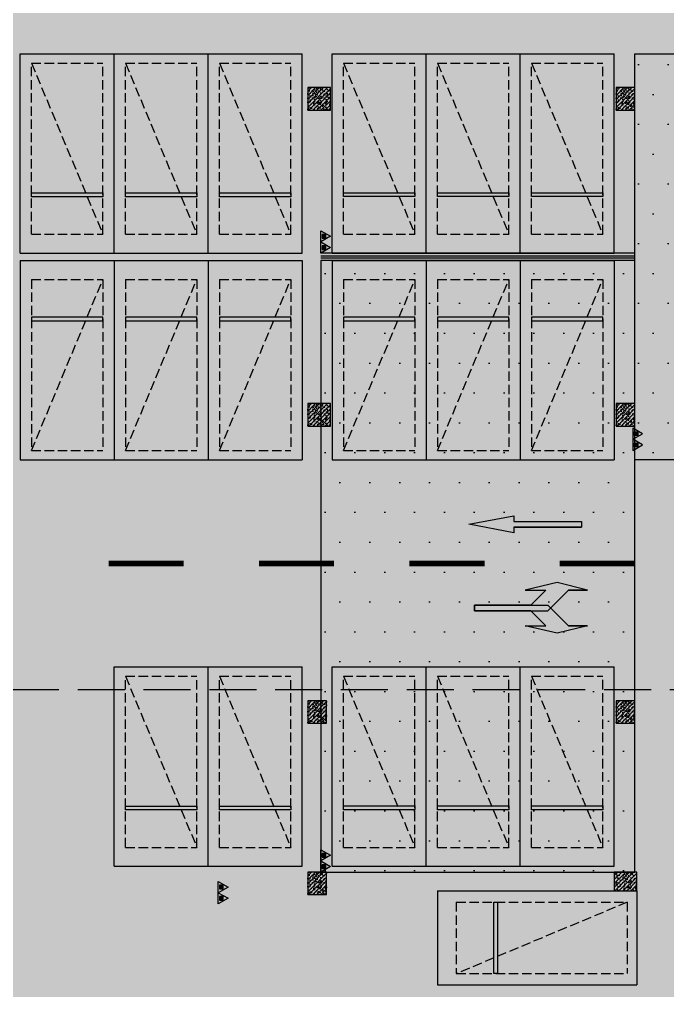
# Model space of a CAD drawing. Extents: x -1338203 to 1886333, y -530034 to 1031844.
# Drawn here: x 701085 to 718328, y 93146 to 118966 of the extents above; entities that cross this region are included whole.
import ezdxf

# ---------------------------------------------------------------- set-up
doc = ezdxf.new("R2010")
doc.units = 0
doc.header["$LTSCALE"] = 1000
doc.header["$MEASUREMENT"] = 0
doc.linetypes.add('$2$DASH', pattern=[0.35, 0.25, -0.1])
doc.linetypes.add('A-001-平面B2$0$__DASH', pattern=[0.35, 0.25, -0.1])
for name, color, linetype in [('$0$DIM_SYMB', 3, 'Continuous'), ('A-001-平面参照B1$0$0A-ELEV-PATT', 8, 'Continuous'), ('A-001-平面参照B1$0$A-001-平面参照B1$0$0A-E-STRS-RAIL', 163, 'Continuous'), ('A-001-平面参照B1$0$AUDIT_D_220531184525-2', 40, 'Continuous'), ('A-001-平面参照B1$0$AUDIT_D_230220110243-2', 52, 'Continuous'), ('p-a-regular', 5, 'Continuous'), ('S001地下一墙柱$0$S001地下一墙柱$0$0S-CC-LINE', 52, 'Continuous'), ('S001地下一墙柱$0$S001地下一墙柱$0$0S-CW-HATCH', 251, 'Continuous'), ('S001地下一墙柱$0$S001地下一墙柱$0$0S-CW-HATCH-UP', 251, 'Continuous'), ('中心线', 42, 'Continuous'), ('地面指向箭头', 7, 'Continuous'), ('负一层消火栓$0$0P-EQUIP-FH', 7, 'Continuous')]:
    doc.layers.add(name, color=color, linetype=linetype)
doc.layers.add('AAD-A-PROOF', color=30, linetype='Continuous', plot=False)
doc.layers.add('p-a-regular-narrow', color=7, linetype='Continuous', true_color=0x9600ff)
doc.layers.add('p-h-walkable', color=7, linetype='Continuous', lineweight=70, true_color=0xf0f0f0)
pattern_1 = [(0, (-766365.4, -306889.1), (396.875, 793.75), [0, -793.75])]

# ---------------------------------------------------------------- blocks, each defined once
blk = doc.blocks.new('A-001-平面参照B1')
at = {"layer": 'A-001-平面参照B1$0$0A-ELEV-PATT'}
h = blk.add_hatch(dxfattribs=at)
h.set_pattern_fill('DOTS', color=256, scale=500)
h.set_pattern_definition(pattern_1)
h.paths.add_polyline_path([(-48909, -188836), (-38109, -188836), (-38109, -199636), (-48909, -199636)])
h = blk.add_hatch(dxfattribs=at)
h.set_pattern_fill('DOTS', color=256, scale=500)
h.set_pattern_definition(pattern_1)
h.paths.add_polyline_path([(-57259, -194336), (-57259, -210593), (-55489, -210593), (-53499, -210593), (-48908, -210593), (-48908, -194336)])
at = {"layer": 'A-001-平面参照B1$0$A-001-平面参照B1$0$0A-E-STRS-RAIL'}
for points in [[(-57259, -194211), (-48909, -194211)], [(-57259, -194261), (-48909, -194261)]]:
    blk.add_lwpolyline(points, dxfattribs=at)
at = {"layer": 'A-001-平面参照B1$0$AUDIT_D_220531184525-2'}
blk.add_lwpolyline([(-48909, -188836), (-38109, -188836), (-38109, -199636), (-48909, -199636)], close=True, dxfattribs=at)
at = {"layer": 'A-001-平面参照B1$0$AUDIT_D_220531184525-2', "ltscale": 0.002}
blk.add_lwpolyline([(-57259, -194336), (-57259, -210593), (-55489, -210593), (-55489, -210593), (-53499, -210593), (-53499, -210593), (-48908, -210593), (-48908, -194336)], close=True, dxfattribs=at)
at = {"layer": 'A-001-平面参照B1$0$AUDIT_D_230220110243-2'}
for points in [[(-48909, -194136), (-57259, -194136)], [(-48909, -194336), (-57259, -194336)]]:
    blk.add_lwpolyline(points, dxfattribs=at)
blk = doc.blocks.new('负一层消火栓$0$$TwtSys$00000546')
h = blk.add_hatch()
h.set_pattern_fill('ANSI31', color=256, scale=200, style=0)
h.set_pattern_definition([(45, (-38543.802, -6670.83), (-17.67767, 17.67767), [])])
h.paths.add_polyline_path([(-65, 174), (65, 174), (65, 44), (-65, 44)])
for points in [[(0, 344), (-198, 0), (198, 0)], [(-65, 174), (65, 174), (65, 44), (-65, 44)]]:
    blk.add_lwpolyline(points, close=True)
blk = doc.blocks.new('负一层消火栓')
at = {"layer": '负一层消火栓$0$0P-EQUIP-FH', "rotation": 270}
for p, xscale, yscale, zscale in [((-57259, -193690), -0.75, 0.75, 0.75), ((-57259, -193987), -0.75, 0.75, 0.75), ((-48959, -198937, 800), 0.75, 0.75, 0.75), ((-48959, -198937, 800), 0.75, 0.75, 0.75), ((-48959, -198937, 800), 0.75, 0.75, 0.75), ((-48959, -199235, 800), 0.75, 0.75, 0.75), ((-48959, -199235, 800), 0.75, 0.75, 0.75), ((-48959, -199235, 800), 0.75, 0.75, 0.75), ((-57259, -210147), -0.75, 0.75, 0.75), ((-57259, -210445), -0.75, 0.75, 0.75), ((-59989, -210992), -0.7499999999999999, 0.7499999999999999, 0.7499999999999999), ((-59989, -211290), -0.7499999999999999, 0.7499999999999999, 0.7499999999999999)]:
    blk.add_blockref('负一层消火栓$0$$TwtSys$00000546', p, dxfattribs=dict(at, xscale=xscale, yscale=yscale, zscale=zscale))
blk = doc.blocks.new('剖面位置')
at = {"layer": '$0$DIM_SYMB', "linetype": '$2$DASH', "ltscale": 5}
blk.add_lwpolyline([(-151227, -205737), (127993, -205737)], dxfattribs=at)
blk.add_lwpolyline([(-151227, -205737), (127993, -205737)], dxfattribs=at)
blk = doc.blocks.new('左转加右转')
at = {"layer": '地面指向箭头'}
for points in [[(3220885, 2465747), (3221085, 2466547), (3221085, 2466047), (3221635, 2465497), (3221635, 2463547), (3221485, 2463547), (3221485, 2465047), (3221085, 2465447), (3221085, 2464897)], [(3222235, 2465747), (3222035, 2466547), (3222035, 2466047), (3221485, 2465497), (3221485, 2463547), (3221635, 2463547), (3221635, 2465047), (3222035, 2465447), (3222035, 2464897)]]:
    blk.add_hatch(color=251, dxfattribs=at).paths.add_polyline_path(points)
at = {"layer": '地面指向箭头', "color": 251}
for points in [[(3221085, 2466547), (3220885, 2465747), (3221085, 2464897), (3221085, 2465447), (3221485, 2465047), (3221485, 2463547), (3221635, 2463547), (3221635, 2465497), (3221085, 2466047), (3221085, 2466547), (3221085, 2466047)], [(3222035, 2466547), (3222235, 2465747), (3222035, 2464897), (3222035, 2465447), (3221635, 2465047), (3221635, 2463547), (3221485, 2463547), (3221485, 2465497), (3222035, 2466047), (3222035, 2466547), (3222035, 2466047)]]:
    blk.add_lwpolyline(points, dxfattribs=at)
blk = doc.blocks.new('直行')
at = {"layer": '地面指向箭头'}
blk.add_hatch(color=251, dxfattribs=at).paths.add_polyline_path([(-29241, 4059962), (-29466, 4058762), (-29316, 4058762), (-29316, 4056961), (-29166, 4056961), (-29166, 4058762), (-29016, 4058762)])
at = {"layer": '地面指向箭头', "color": 251}
blk.add_lwpolyline([(-29316, 4058762), (-29316, 4056961), (-29316, 4058762), (-29316, 4058762), (-29466, 4058762), (-29241, 4059962), (-29016, 4058762), (-29166, 4058762), (-29166, 4056961), (-29316, 4056961), (-29316, 4056961)], dxfattribs=at)
blk = doc.blocks.new('A$C9cb663f1')
at = {"layer": '中心线', "color": 251, "const_width": 150}
for points in [[(290812, -257258), (292812, -257258)], [(294812, -257258), (296812, -257258)], [(298812, -257258), (300812, -257258)], [(302812, -257258), (304812, -257258)]]:
    blk.add_lwpolyline(points, dxfattribs=at)
at = {"layer": '地面指向箭头', "color": 251, "rotation": 90}
blk.add_blockref('直行', (4360352, -226976), dxfattribs=at)
at = {"layer": '地面指向箭头', "color": 251, "linetype": 'Continuous', "xscale": -1, "rotation": 270}
blk.add_blockref('左转加右转', (-2163000, -3480001), dxfattribs=at)

msp = doc.modelspace()

# ---------------------------------------------------------------- hatches: boundary and pattern name
at = {"layer": 'p-h-walkable', "ltscale": 0.002}
h = msp.add_hatch(color=256, dxfattribs=at)
h.dxf.hatch_style = 1
h.paths.add_polyline_path([(633826.6, 244460.7), (640276.6, 244575.6), (640576.6, 234544.8), (645576.7, 234544.6), (645576.7, 209278.9), (732355.9, 209029), (732355.1, 235229.9), (738506.7, 235229.9), (738506.6, 268838.9), (732734.3, 268838.9), (732734.3, 272898.9), (711963.1, 272898.9), (711963.1, 278984.7), (717256.7, 278984.7), (717256.7, 284049), (733571.6, 284135.6), (733996.6, 290449.1), (739216.6, 290449.1), (739766.6, 284299.1), (754626.6, 284299.1), (755296.6, 290449.1), (760516.6, 290449.1), (760816.6, 283049.1), (760816.3, 275879.2), (775122.6, 275879.2), (776006.6, 274138.9), (776006.6, 259429.1), (778716.6, 259429.1), (778716.6, 238849.1), (783416.6, 238849.1), (783416.6, 237229.1), (782066.6, 237229.1), (782066.6, 234429.1), (779546.6, 234429.1), (779546.6, 237129.1), (773916.6, 237129.1), (773916.6, 243229.1), (764306.6, 243225.6), (764306.6, 236639.1), (760766.6, 236639.1), (760766.6, 234429.1), (758246.6, 234429.1), (758246.6, 238649.1), (762116.6, 238649.1), (762116.6, 243225.6), (748656.6, 243225.6), (748756.3, 207529.1), (800106.6, 207528.9), (800206.7, 201639.7), (812908.2, 202239.1), (812576.6, 180449.3), (744206, 180449.3), (744206, 173439), (728556.7, 173439), (728556.6, 122289.1), (746356.6, 122289.1), (750916.6, 132325.6), (842896.6, 132325.6), (843211.6, 121345.6), (839116.6, 121345.6), (839116.6, 93449.1), (864906.6, 93449.1), (864906.6, 79694), (875856.6, 74929.1), (875856.6, 65749.1), (834560.6, 65749.1), (839142.9, 28436.3), (869465.5, 32160.2), (871163.4, 18334), (873704.3, 18646.1), (877328.9, 5540.2), (761876.2, -8638.5), (761133.2, 2082.3), (764950.9, 5291.5), (763253.1, 19116.3), (799242.7, 23536.1), (793807.6, 65749.1), (750756.6, 65749.1), (751556.6, 81645.6), (636016.6, 81645.6), (636016.6, 96345.6), (629416.6, 96345.6), (629416.6, 118203.2), (622306.6, 118203.2), (622286.6, 139083.2), (644406.6, 137003.2), (644406.6, 129968.2), (656656.6, 129968.2), (656406.6, 138083.2), (712156.6, 138083.2), (711856.6, 184449.1), (581811.6, 184349.1), (581826.6, 197199.1), (585876.6, 197449.1), (585976.6, 209279), (629226.6, 209578.9), (628926.8, 236145.4), (633826.6, 236145.6)])
at = {"layer": 'S001地下一墙柱$0$S001地下一墙柱$0$0S-CW-HATCH'}
h = msp.add_hatch(color=256, dxfattribs=at)
h.dxf.hatch_style = 1
h.paths.add_polyline_path([(709356.6, 117153.2), (708756.6, 117153.2), (708756.6, 116553.2), (709356.6, 116553.2)])
h = msp.add_hatch(color=256, dxfattribs=at)
h.dxf.hatch_style = 1
h.paths.add_polyline_path([(717456.6, 117153.2), (716956.6, 117153.2), (716956.6, 116553.2), (717456.6, 116553.2)])
h = msp.add_hatch(color=256, dxfattribs=at)
h.dxf.hatch_style = 1
h.paths.add_polyline_path([(709356.6, 108753.2), (708756.6, 108753.2), (708756.6, 108153.2), (709356.6, 108153.2)])
h = msp.add_hatch(color=256, dxfattribs=at)
h.dxf.hatch_style = 1
h.paths.add_polyline_path([(717456.6, 108753.2), (716956.6, 108753.2), (716956.6, 108153.2), (717456.6, 108153.2)])
h = msp.add_hatch(color=256, dxfattribs=at)
h.dxf.hatch_style = 1
h.paths.add_polyline_path([(709256.6, 100853.2), (708756.6, 100853.2), (708756.6, 100253.2), (709256.6, 100253.2)])
h = msp.add_hatch(color=256, dxfattribs=at)
h.dxf.hatch_style = 1
h.paths.add_polyline_path([(717456.6, 100853.2), (716956.6, 100853.2), (716956.6, 100253.2), (717456.6, 100253.2)])
h = msp.add_hatch(color=256, dxfattribs=at)
h.dxf.hatch_style = 1
h.paths.add_polyline_path([(709256.6, 96295.6), (708756.6, 96295.6), (708756.6, 95695.6), (709256.6, 95695.6)])
h = msp.add_hatch(color=256, dxfattribs=at)
h.dxf.hatch_style = 1
h.paths.add_polyline_path([(717506.6, 96295.6), (716906.6, 96295.6), (716906.6, 95795.6), (717506.6, 95795.6)])
at = {"layer": 'S001地下一墙柱$0$S001地下一墙柱$0$0S-CW-HATCH-UP'}
h = msp.add_hatch(dxfattribs=at)
h.set_pattern_fill('钢筋混凝土', color=256, scale=30)
h.set_pattern_definition([(45, (741567.34, 126104.91), (-53.03301, 53.03301), []), (50, (741567.34, 126104.91), (215.1781, -18.8256), [22.5, -247.5]), (355, (741567.34, 126104.9), (-41.6254, 225.6576), [18, -198]), (100.4514, (741585.27, 126103.34), (173.5528, 206.8319), [19.122, -210.3426]), (46.1842, (741567.34, 126164.9), (320.1723, -49.6557), [33.75, -371.25]), (96.6356, (741594.02, 126160.77), (280.3988, 292.2354), [28.683, -315.514]), (351.1842, (741567.34, 126164.9), (280.3986, 292.2356), [27, -297]), (21, (741597.34, 126149.91), (179.0721, -120.7857), [22.5, -247.5]), (326, (741597.34, 126149.9), (72.9946, 217.545), [18, -198]), (71.4514, (741612.26, 126139.84), (252.0668, 96.7591), [19.122, -210.3426]), (37.5, (741567.34, 126104.91), (3.64796, 99.86816), [0, -195.6, 0, -201, 0, -198.75]), (7.5, (741567.34, 126104.91), (78.92086, 118.3235), [0, -114.6, 0, -191.1, 0, -75.75]), (327.5, (741500.44, 126104.91), (160.14673, -6.76646), [0, -75, 0, -234, 0, -310.5]), (317.5, (741470.44, 126104.91), (174.95585, 30.0315), [0, -97.5, 0, -155.4, 0, -220.5])])
h.paths.add_polyline_path([(709356.6, 117153.2), (708756.6, 117153.2), (708756.6, 116553.2), (709356.6, 116553.2)])
h = msp.add_hatch(dxfattribs=at)
h.set_pattern_fill('钢筋混凝土', color=256, scale=30)
h.set_pattern_definition([(45, (749767.34, 126104.91), (-53.03301, 53.03301), []), (50, (749767.34, 126104.91), (215.1781, -18.8256), [22.5, -247.5]), (355, (749767.34, 126104.9), (-41.6254, 225.6576), [18, -198]), (100.4514, (749785.27, 126103.34), (173.5528, 206.8319), [19.122, -210.3426]), (46.1842, (749767.34, 126164.9), (320.1723, -49.6557), [33.75, -371.25]), (96.6356, (749794.02, 126160.77), (280.3988, 292.2354), [28.683, -315.514]), (351.1842, (749767.34, 126164.9), (280.3986, 292.2356), [27, -297]), (21, (749797.34, 126149.91), (179.0721, -120.7857), [22.5, -247.5]), (326, (749797.34, 126149.9), (72.9946, 217.545), [18, -198]), (71.4514, (749812.26, 126139.84), (252.0668, 96.7591), [19.122, -210.3426]), (37.5, (749767.34, 126104.91), (3.64796, 99.86816), [0, -195.6, 0, -201, 0, -198.75]), (7.5, (749767.34, 126104.91), (78.92086, 118.3235), [0, -114.6, 0, -191.1, 0, -75.75]), (327.5, (749700.44, 126104.91), (160.14673, -6.76646), [0, -75, 0, -234, 0, -310.5]), (317.5, (749670.44, 126104.91), (174.95585, 30.0315), [0, -97.5, 0, -155.4, 0, -220.5])])
h.paths.add_polyline_path([(717456.6, 117153.2), (716956.6, 117153.2), (716956.6, 116553.2), (717456.6, 116553.2)])
h = msp.add_hatch(dxfattribs=at)
h.set_pattern_fill('钢筋混凝土', color=256, scale=30)
h.set_pattern_definition([(45, (741567.34, 117704.91), (-53.03301, 53.03301), []), (50, (741567.34, 117704.91), (215.1781, -18.8256), [22.5, -247.5]), (355, (741567.34, 117704.9), (-41.6254, 225.6576), [18, -198]), (100.4514, (741585.27, 117703.34), (173.5528, 206.8319), [19.122, -210.3426]), (46.1842, (741567.34, 117764.9), (320.1723, -49.6557), [33.75, -371.25]), (96.6356, (741594.02, 117760.77), (280.3988, 292.2354), [28.683, -315.514]), (351.1842, (741567.34, 117764.9), (280.3986, 292.2356), [27, -297]), (21, (741597.34, 117749.91), (179.0721, -120.7857), [22.5, -247.5]), (326, (741597.34, 117749.9), (72.9946, 217.545), [18, -198]), (71.4514, (741612.26, 117739.84), (252.0668, 96.7591), [19.122, -210.3426]), (37.5, (741567.34, 117704.91), (3.64796, 99.86816), [0, -195.6, 0, -201, 0, -198.75]), (7.5, (741567.34, 117704.91), (78.92086, 118.3235), [0, -114.6, 0, -191.1, 0, -75.75]), (327.5, (741500.44, 117704.91), (160.14673, -6.76646), [0, -75, 0, -234, 0, -310.5]), (317.5, (741470.44, 117704.91), (174.95585, 30.0315), [0, -97.5, 0, -155.4, 0, -220.5])])
h.paths.add_polyline_path([(709356.6, 108753.2), (708756.6, 108753.2), (708756.6, 108153.2), (709356.6, 108153.2)])
h = msp.add_hatch(dxfattribs=at)
h.set_pattern_fill('钢筋混凝土', color=256, scale=30)
h.set_pattern_definition([(45, (749767.34, 117704.91), (-53.03301, 53.03301), []), (50, (749767.34, 117704.91), (215.1781, -18.8256), [22.5, -247.5]), (355, (749767.34, 117704.9), (-41.6254, 225.6576), [18, -198]), (100.4514, (749785.27, 117703.34), (173.5528, 206.8319), [19.122, -210.3426]), (46.1842, (749767.34, 117764.9), (320.1723, -49.6557), [33.75, -371.25]), (96.6356, (749794.02, 117760.77), (280.3988, 292.2354), [28.683, -315.514]), (351.1842, (749767.34, 117764.9), (280.3986, 292.2356), [27, -297]), (21, (749797.34, 117749.91), (179.0721, -120.7857), [22.5, -247.5]), (326, (749797.34, 117749.9), (72.9946, 217.545), [18, -198]), (71.4514, (749812.26, 117739.84), (252.0668, 96.7591), [19.122, -210.3426]), (37.5, (749767.34, 117704.91), (3.64796, 99.86816), [0, -195.6, 0, -201, 0, -198.75]), (7.5, (749767.34, 117704.91), (78.92086, 118.3235), [0, -114.6, 0, -191.1, 0, -75.75]), (327.5, (749700.44, 117704.91), (160.14673, -6.76646), [0, -75, 0, -234, 0, -310.5]), (317.5, (749670.44, 117704.91), (174.95585, 30.0315), [0, -97.5, 0, -155.4, 0, -220.5])])
h.paths.add_polyline_path([(717456.6, 108753.2), (716956.6, 108753.2), (716956.6, 108153.2), (717456.6, 108153.2)])
h = msp.add_hatch(dxfattribs=at)
h.set_pattern_fill('钢筋混凝土', color=256, scale=30)
h.set_pattern_definition([(45, (741567.34, 109804.91), (-53.03301, 53.03301), []), (50, (741567.34, 109804.91), (215.1781, -18.8256), [22.5, -247.5]), (355, (741567.34, 109804.9), (-41.6254, 225.6576), [18, -198]), (100.4514, (741585.27, 109803.34), (173.5528, 206.8319), [19.122, -210.3426]), (46.1842, (741567.34, 109864.9), (320.1723, -49.6557), [33.75, -371.25]), (96.6356, (741594.02, 109860.77), (280.3988, 292.2354), [28.683, -315.514]), (351.1842, (741567.34, 109864.9), (280.3986, 292.2356), [27, -297]), (21, (741597.34, 109849.91), (179.0721, -120.7857), [22.5, -247.5]), (326, (741597.34, 109849.9), (72.9946, 217.545), [18, -198]), (71.4514, (741612.26, 109839.84), (252.0668, 96.7591), [19.122, -210.3426]), (37.5, (741567.34, 109804.91), (3.64796, 99.86816), [0, -195.6, 0, -201, 0, -198.75]), (7.5, (741567.34, 109804.91), (78.92086, 118.3235), [0, -114.6, 0, -191.1, 0, -75.75]), (327.5, (741500.44, 109804.91), (160.14673, -6.76646), [0, -75, 0, -234, 0, -310.5]), (317.5, (741470.44, 109804.91), (174.95585, 30.0315), [0, -97.5, 0, -155.4, 0, -220.5])])
h.paths.add_polyline_path([(709256.6, 100853.2), (708756.6, 100853.2), (708756.6, 100253.2), (709256.6, 100253.2)])
h = msp.add_hatch(dxfattribs=at)
h.set_pattern_fill('钢筋混凝土', color=256, scale=30)
h.set_pattern_definition([(45, (749767.34, 109804.91), (-53.03301, 53.03301), []), (50, (749767.34, 109804.91), (215.1781, -18.8256), [22.5, -247.5]), (355, (749767.34, 109804.9), (-41.6254, 225.6576), [18, -198]), (100.4514, (749785.27, 109803.34), (173.5528, 206.8319), [19.122, -210.3426]), (46.1842, (749767.34, 109864.9), (320.1723, -49.6557), [33.75, -371.25]), (96.6356, (749794.02, 109860.77), (280.3988, 292.2354), [28.683, -315.514]), (351.1842, (749767.34, 109864.9), (280.3986, 292.2356), [27, -297]), (21, (749797.34, 109849.91), (179.0721, -120.7857), [22.5, -247.5]), (326, (749797.34, 109849.9), (72.9946, 217.545), [18, -198]), (71.4514, (749812.26, 109839.84), (252.0668, 96.7591), [19.122, -210.3426]), (37.5, (749767.34, 109804.91), (3.64796, 99.86816), [0, -195.6, 0, -201, 0, -198.75]), (7.5, (749767.34, 109804.91), (78.92086, 118.3235), [0, -114.6, 0, -191.1, 0, -75.75]), (327.5, (749700.44, 109804.91), (160.14673, -6.76646), [0, -75, 0, -234, 0, -310.5]), (317.5, (749670.44, 109804.91), (174.95585, 30.0315), [0, -97.5, 0, -155.4, 0, -220.5])])
h.paths.add_polyline_path([(717456.6, 100853.2), (716956.6, 100853.2), (716956.6, 100253.2), (717456.6, 100253.2)])
h = msp.add_hatch(dxfattribs=at)
h.set_pattern_fill('钢筋混凝土', color=256, scale=30)
h.set_pattern_definition([(45, (741567.34, 105247.31), (-53.03301, 53.03301), []), (50, (741567.34, 105247.31), (215.1781, -18.8256), [22.5, -247.5]), (355, (741567.34, 105247.31), (-41.6254, 225.6576), [18, -198]), (100.4514, (741585.27, 105245.74), (173.5528, 206.8319), [19.122, -210.3426]), (46.1842, (741567.34, 105307.31), (320.1723, -49.6557), [33.75, -371.25]), (96.6356, (741594.02, 105303.18), (280.3988, 292.2354), [28.683, -315.514]), (351.1842, (741567.34, 105307.3), (280.3986, 292.2356), [27, -297]), (21, (741597.34, 105292.31), (179.0721, -120.7857), [22.5, -247.5]), (326, (741597.34, 105292.31), (72.9946, 217.545), [18, -198]), (71.4514, (741612.26, 105282.25), (252.0668, 96.7591), [19.122, -210.3426]), (37.5, (741567.34, 105247.31), (3.64796, 99.86816), [0, -195.6, 0, -201, 0, -198.75]), (7.5, (741567.34, 105247.31), (78.92086, 118.3235), [0, -114.6, 0, -191.1, 0, -75.75]), (327.5, (741500.44, 105247.31), (160.14673, -6.76646), [0, -75, 0, -234, 0, -310.5]), (317.5, (741470.44, 105247.31), (174.95585, 30.0315), [0, -97.5, 0, -155.4, 0, -220.5])])
h.paths.add_polyline_path([(709256.6, 96295.6), (708756.6, 96295.6), (708756.6, 95695.6), (709256.6, 95695.6)])
h = msp.add_hatch(dxfattribs=at)
h.set_pattern_fill('钢筋混凝土', color=256, scale=30)
h.set_pattern_definition([(45, (749817.34, 105247.31), (-53.03301, 53.03301), []), (50, (749817.34, 105247.31), (215.1781, -18.8256), [22.5, -247.5]), (355, (749817.34, 105247.31), (-41.6254, 225.6576), [18, -198]), (100.4514, (749835.27, 105245.74), (173.5528, 206.8319), [19.122, -210.3426]), (46.1842, (749817.34, 105307.31), (320.1723, -49.6557), [33.75, -371.25]), (96.6356, (749844.02, 105303.18), (280.3988, 292.2354), [28.683, -315.514]), (351.1842, (749817.34, 105307.3), (280.3986, 292.2356), [27, -297]), (21, (749847.34, 105292.31), (179.0721, -120.7857), [22.5, -247.5]), (326, (749847.34, 105292.31), (72.9946, 217.545), [18, -198]), (71.4514, (749862.26, 105282.25), (252.0668, 96.7591), [19.122, -210.3426]), (37.5, (749817.34, 105247.31), (3.64796, 99.86816), [0, -195.6, 0, -201, 0, -198.75]), (7.5, (749817.34, 105247.31), (78.92086, 118.3235), [0, -114.6, 0, -191.1, 0, -75.75]), (327.5, (749750.44, 105247.31), (160.14673, -6.76646), [0, -75, 0, -234, 0, -310.5]), (317.5, (749720.44, 105247.31), (174.95585, 30.0315), [0, -97.5, 0, -155.4, 0, -220.5])])
h.paths.add_polyline_path([(717506.6, 96295.6), (716906.6, 96295.6), (716906.6, 95795.6), (717506.6, 95795.6)])

# ---------------------------------------------------------------- linework, layer by layer
for p, q in [((701106.7, 112753.2), (701106.7, 118053.2)), ((701106.7, 118053.2), (703606.7, 118053.2)), ((703606.7, 112753.2), (703606.7, 118053.2)), ((703606.7, 118053.2), (706106.7, 118053.2)), ((703606.7, 112753.2), (703606.7, 118053.2)), ((706106.7, 112753.2), (706106.7, 118053.2)), ((706106.7, 118053.2), (708606.7, 118053.2)), ((706106.7, 112753.2), (706106.7, 118053.2)), ((708606.7, 112753.2), (708606.7, 118053.2)), ((709406.7, 112753.8), (709406.7, 118053.8)), ((709406.7, 118053.8), (711906.7, 118053.8)), ((711906.7, 112753.8), (711906.7, 118053.8)), ((711906.7, 118053.8), (714406.7, 118053.8)), ((711906.7, 112753.8), (711906.7, 118053.8)), ((714406.7, 112753.8), (714406.7, 118053.8)), ((714406.7, 118053.8), (716906.7, 118053.8)), ((714406.7, 112753.8), (714406.7, 118053.8)), ((716906.7, 112753.8), (716906.7, 118053.8)), ((701106.7, 112753.2), (703606.7, 112753.2)), ((703606.7, 112753.2), (706106.7, 112753.2)), ((706106.7, 112753.2), (708606.7, 112753.2)), ((709406.7, 112753.8), (711906.7, 112753.8)), ((711906.7, 112753.8), (714406.7, 112753.8)), ((714406.7, 112753.8), (716906.7, 112753.8)), ((701106.5, 112553.3), (701106.5, 107253.3)), ((701106.5, 112553.3), (703606.5, 112553.3)), ((703606.5, 112553.3), (703606.5, 107253.3)), ((703606.5, 112553.3), (703606.5, 107253.3)), ((703606.5, 112553.3), (706106.5, 112553.3)), ((706106.5, 112553.3), (706106.5, 107253.3)), ((706106.5, 112553.3), (706106.5, 107253.3)), ((706106.5, 112553.3), (708606.5, 112553.3)), ((708606.5, 112553.3), (708606.5, 107253.3)), ((709406.7, 112553.8), (709406.7, 107253.8)), ((709406.7, 112553.8), (711906.7, 112553.8)), ((711906.7, 112553.8), (711906.7, 107253.8)), ((711906.7, 112553.8), (714406.7, 112553.8)), ((711906.7, 112553.8), (711906.7, 107253.8)), ((714406.7, 112553.8), (714406.7, 107253.8)), ((714406.7, 112553.8), (716906.7, 112553.8)), ((714406.7, 112553.8), (714406.7, 107253.8)), ((716906.7, 112553.8), (716906.7, 107253.8)), ((701106.5, 107253.3), (703606.5, 107253.3)), ((703606.5, 107253.3), (706106.5, 107253.3)), ((706106.5, 107253.3), (708606.5, 107253.3)), ((709406.7, 107253.8), (711906.7, 107253.8)), ((711906.7, 107253.8), (714406.7, 107253.8)), ((714406.7, 107253.8), (716906.7, 107253.8)), ((703606.7, 96452.9), (703606.7, 101752.9)), ((703606.7, 101752.9), (706106.7, 101752.9)), ((706106.7, 96452.9), (706106.7, 101752.9)), ((706106.7, 96452.9), (706106.7, 101752.9)), ((706106.7, 101752.9), (708606.7, 101752.9)), ((708606.7, 96452.9), (708606.7, 101752.9)), ((709406.7, 96453.2), (709406.7, 101753.2)), ((709406.7, 101753.2), (711906.7, 101753.2)), ((711906.7, 96453.2), (711906.7, 101753.2)), ((711906.7, 101753.2), (714406.7, 101753.2)), ((711906.7, 96453.2), (711906.7, 101753.2)), ((714406.7, 96453.2), (714406.7, 101753.2)), ((714406.7, 101753.2), (716906.7, 101753.2)), ((714406.7, 96453.2), (714406.7, 101753.2)), ((716906.7, 96453.2), (716906.7, 101753.2)), ((703606.7, 96452.9), (706106.7, 96452.9)), ((706106.7, 96452.9), (708606.7, 96452.9)), ((709406.7, 96453.2), (711906.7, 96453.2)), ((711906.7, 96453.2), (714406.7, 96453.2)), ((714406.7, 96453.2), (716906.7, 96453.2)), ((712206.7, 95795.6), (717506.7, 95795.6)), ((712206.7, 95795.6), (712206.7, 93295.6)), ((717506.7, 95795.6), (717506.7, 93295.6)), ((712206.7, 93295.6), (717506.7, 93295.6))]:
    msp.add_line(p, q)
at = {"linetype": 'A-001-平面B2$0$__DASH'}
for p, q in [((701406.7, 117803.2), (703306.7, 117803.2)), ((701406.7, 113253.2), (701406.7, 117803.2)), ((703306.7, 113253.2), (703306.7, 117803.2)), ((703906.7, 117803.2), (705806.7, 117803.2)), ((703906.7, 113253.2), (703906.7, 117803.2)), ((705806.7, 113253.2), (705806.7, 117803.2)), ((706406.7, 117803.2), (708306.7, 117803.2)), ((706406.7, 113253.2), (706406.7, 117803.2)), ((708306.7, 113253.2), (708306.7, 117803.2)), ((709706.7, 117803.8), (711606.7, 117803.8)), ((709706.7, 113253.8), (709706.7, 117803.8)), ((711606.7, 113253.8), (711606.7, 117803.8)), ((712206.7, 117803.8), (714106.7, 117803.8)), ((712206.7, 113253.8), (712206.7, 117803.8)), ((714106.7, 113253.8), (714106.7, 117803.8)), ((714706.7, 117803.8), (716606.7, 117803.8)), ((714706.7, 113253.8), (714706.7, 117803.8)), ((716606.7, 113253.8), (716606.7, 117803.8)), ((701406.7, 113253.2), (703306.7, 113253.2)), ((703906.7, 113253.2), (705806.7, 113253.2)), ((706406.7, 113253.2), (708306.7, 113253.2)), ((709706.7, 113253.8), (711606.7, 113253.8)), ((712206.7, 113253.8), (714106.7, 113253.8)), ((714706.7, 113253.8), (716606.7, 113253.8)), ((701406.5, 112053.3), (703306.5, 112053.3)), ((701406.5, 112053.3), (701406.5, 107503.3)), ((703306.5, 112053.3), (703306.5, 107503.3)), ((703906.5, 112053.3), (705806.5, 112053.3)), ((703906.5, 112053.3), (703906.5, 107503.3)), ((705806.5, 112053.3), (705806.5, 107503.3)), ((706406.5, 112053.3), (708306.5, 112053.3)), ((706406.5, 112053.3), (706406.5, 107503.3)), ((708306.5, 112053.3), (708306.5, 107503.3)), ((709706.7, 112053.8), (711606.7, 112053.8)), ((709706.7, 112053.8), (709706.7, 107503.8)), ((711606.7, 112053.8), (711606.7, 107503.8)), ((712206.7, 112053.8), (714106.7, 112053.8)), ((712206.7, 112053.8), (712206.7, 107503.8)), ((714106.7, 112053.8), (714106.7, 107503.8)), ((714706.7, 112053.8), (716606.7, 112053.8)), ((714706.7, 112053.8), (714706.7, 107503.8)), ((716606.7, 112053.8), (716606.7, 107503.8)), ((701406.5, 107503.3), (703306.5, 107503.3)), ((703906.5, 107503.3), (705806.5, 107503.3)), ((706406.5, 107503.3), (708306.5, 107503.3)), ((709706.7, 107503.8), (711606.7, 107503.8)), ((712206.7, 107503.8), (714106.7, 107503.8)), ((714706.7, 107503.8), (716606.7, 107503.8)), ((703906.7, 101502.9), (705806.7, 101502.9)), ((703906.7, 96952.9), (703906.7, 101502.9)), ((705806.7, 96952.9), (705806.7, 101502.9)), ((706406.7, 101502.9), (708306.7, 101502.9)), ((706406.7, 96952.9), (706406.7, 101502.9)), ((708306.7, 96952.9), (708306.7, 101502.9)), ((709706.7, 101503.2), (711606.7, 101503.2)), ((709706.7, 96953.2), (709706.7, 101503.2)), ((711606.7, 96953.2), (711606.7, 101503.2)), ((712206.7, 101503.2), (714106.7, 101503.2)), ((712206.7, 96953.2), (712206.7, 101503.2)), ((714106.7, 96953.2), (714106.7, 101503.2)), ((714706.7, 101503.2), (716606.7, 101503.2)), ((714706.7, 96953.2), (714706.7, 101503.2)), ((716606.7, 96953.2), (716606.7, 101503.2)), ((703906.7, 96952.9), (705806.7, 96952.9)), ((706406.7, 96952.9), (708306.7, 96952.9)), ((709706.7, 96953.2), (711606.7, 96953.2)), ((712206.7, 96953.2), (714106.7, 96953.2)), ((714706.7, 96953.2), (716606.7, 96953.2)), ((712706.7, 95495.6), (712706.7, 93595.6)), ((712706.7, 95495.6), (717256.7, 95495.6)), ((717256.7, 95495.6), (717256.7, 93595.6)), ((712706.7, 93595.6), (717256.7, 93595.6))]:
    msp.add_line(p, q, dxfattribs=at)
for points in [[(701406.7, 117803.2), (703306.7, 113253.2)], [(703906.7, 117803.2), (705806.7, 113253.2)], [(706406.7, 117803.2), (708306.7, 113253.2)], [(709706.7, 117803.8), (711606.7, 113253.8)], [(712206.7, 117803.8), (714106.7, 113253.8)], [(714706.7, 117803.8), (716606.7, 113253.8)], [(701406.5, 107503.3), (703306.5, 112053.3)], [(703906.5, 107503.3), (705806.5, 112053.3)], [(706406.5, 107503.3), (708306.5, 112053.3)], [(709706.7, 107503.8), (711606.7, 112053.8)], [(712206.7, 107503.8), (714106.7, 112053.8)], [(714706.7, 107503.8), (716606.7, 112053.8)], [(703906.7, 101502.9), (705806.7, 96952.9)], [(706406.7, 101502.9), (708306.7, 96952.9)], [(709706.7, 101503.2), (711606.7, 96953.2)], [(712206.7, 101503.2), (714106.7, 96953.2)], [(714706.7, 101503.2), (716606.7, 96953.2)], [(717256.7, 95495.6), (712706.7, 93595.6)]]:
    msp.add_lwpolyline(points, dxfattribs=at)
for points in [[(703306.7, 114253.2), (701406.7, 114253.2), (701406.7, 114353.2), (703306.7, 114353.2)], [(705806.7, 114253.2), (703906.7, 114253.2), (703906.7, 114353.2), (705806.7, 114353.2)], [(708306.7, 114253.2), (706406.7, 114253.2), (706406.7, 114353.2), (708306.7, 114353.2)], [(711606.7, 114253.8), (709706.7, 114253.8), (709706.7, 114353.8), (711606.7, 114353.8)], [(714106.7, 114253.8), (712206.7, 114253.8), (712206.7, 114353.8), (714106.7, 114353.8)], [(716606.7, 114253.8), (714706.7, 114253.8), (714706.7, 114353.8), (716606.7, 114353.8)], [(703306.5, 111053.3), (701406.5, 111053.3), (701406.5, 110953.3), (703306.5, 110953.3)], [(705806.5, 111053.3), (703906.5, 111053.3), (703906.5, 110953.3), (705806.5, 110953.3)], [(708306.5, 111053.3), (706406.5, 111053.3), (706406.5, 110953.3), (708306.5, 110953.3)], [(711606.7, 111053.8), (709706.7, 111053.8), (709706.7, 110953.8), (711606.7, 110953.8)], [(714106.7, 111053.8), (712206.7, 111053.8), (712206.7, 110953.8), (714106.7, 110953.8)], [(716606.7, 111053.8), (714706.7, 111053.8), (714706.7, 110953.8), (716606.7, 110953.8)], [(705806.7, 97952.9), (703906.7, 97952.9), (703906.7, 98052.9), (705806.7, 98052.9)], [(708306.7, 97952.9), (706406.7, 97952.9), (706406.7, 98052.9), (708306.7, 98052.9)], [(711606.7, 97953.2), (709706.7, 97953.2), (709706.7, 98053.2), (711606.7, 98053.2)], [(714106.7, 97953.2), (712206.7, 97953.2), (712206.7, 98053.2), (714106.7, 98053.2)], [(716606.7, 97953.2), (714706.7, 97953.2), (714706.7, 98053.2), (716606.7, 98053.2)], [(713706.7, 93595.6), (713706.7, 95495.6), (713806.7, 95495.6), (713806.7, 93595.6)]]:
    msp.add_lwpolyline(points, close=True)
at = {"layer": 'p-a-regular', "ltscale": 0.002, "const_width": 1000}
for points in [[(702356.7, 117803.2), (702356.7, 113253.2)], [(707356.7, 117803.2), (707356.7, 113253.2)], [(710656.7, 117803.8), (710656.7, 113253.8)], [(715656.7, 117803.8), (715656.7, 113253.8)], [(702356.5, 112053.3), (702356.5, 107503.3)], [(707356.5, 112053.3), (707356.5, 107503.3)], [(710656.7, 107503.8), (710656.7, 112053.8)], [(715656.7, 107503.8), (715656.7, 112053.8)], [(704856.7, 96952.9), (704856.7, 101502.9)], [(707356.7, 96952.9), (707356.7, 101502.9)], [(710656.7, 101503.2), (710656.7, 96953.2)], [(715656.7, 101503.2), (715656.7, 96953.2)], [(717256.7, 94545.6), (712706.7, 94545.6)]]:
    msp.add_lwpolyline(points, dxfattribs=at)
at = {"layer": 'p-a-regular-narrow', "ltscale": 0.002, "const_width": 1000}
for points in [[(704856.7, 117803.2), (704856.7, 113253.2)], [(713156.7, 117803.8), (713156.7, 113253.8)], [(704856.5, 112053.3), (704856.5, 107503.3)], [(713156.7, 107503.8), (713156.7, 112053.8)], [(713156.7, 101503.2), (713156.7, 96953.2)]]:
    msp.add_lwpolyline(points, dxfattribs=at)
at = {"layer": 'S001地下一墙柱$0$S001地下一墙柱$0$0S-CC-LINE'}
for points in [[(709356.6, 117153.2), (708756.6, 117153.2), (708756.6, 116553.2), (709356.6, 116553.2)], [(717456.6, 117153.2), (716956.6, 117153.2), (716956.6, 116553.2), (717456.6, 116553.2)], [(709356.6, 108753.2), (708756.6, 108753.2), (708756.6, 108153.2), (709356.6, 108153.2)], [(717456.6, 108753.2), (716956.6, 108753.2), (716956.6, 108153.2), (717456.6, 108153.2)], [(709256.6, 100853.2), (708756.6, 100853.2), (708756.6, 100253.2), (709256.6, 100253.2)], [(717456.6, 100853.2), (716956.6, 100853.2), (716956.6, 100253.2), (717456.6, 100253.2)], [(709256.6, 96295.6), (708756.6, 96295.6), (708756.6, 95695.6), (709256.6, 95695.6)], [(717506.6, 96295.6), (716906.6, 96295.6), (716906.6, 95795.6), (717506.6, 95795.6)]]:
    msp.add_lwpolyline(points, close=True, dxfattribs=at)

# ---------------------------------------------------------------- block references
msp.add_blockref('A-001-平面参照B1', (766365.4, 306889.1))
at = {"ltscale": 0.002}
for name, p in [('负一层消火栓', (766365.4, 306889.1)), ('A$C9cb663f1', (412646.2, 361761.3))]:
    msp.add_blockref(name, p, dxfattribs=at)
at = {"layer": 'AAD-A-PROOF'}
msp.add_blockref('剖面位置', (766365.4, 306889.1), dxfattribs=at)

doc.saveas('drawing.dxf')
